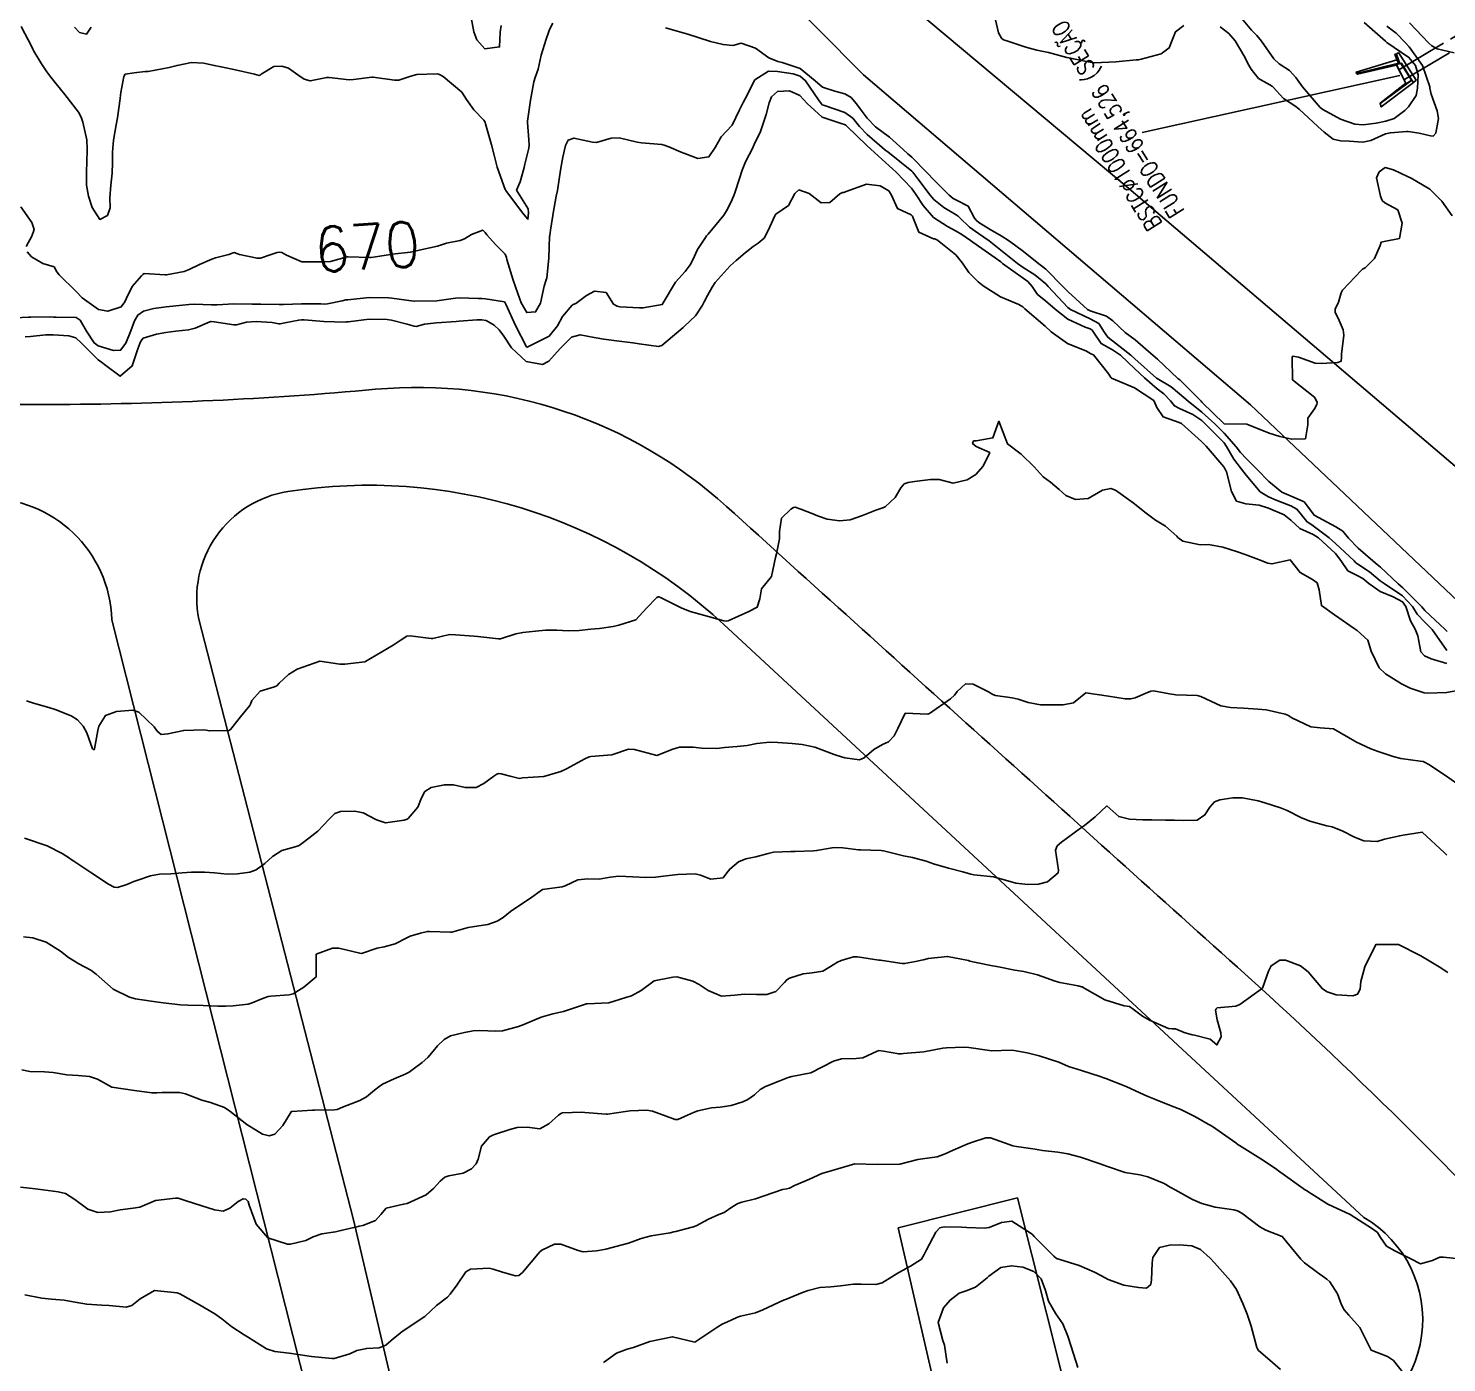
# Model space of a CAD drawing. Header units: metres. Extents: x 292545 to 299085, y 7450245 to 7463078.
# Drawn here: x 295154.9 to 295280.7, y 7462231.4 to 7462349.7 of the extents above; entities that cross this region are included whole.
import ezdxf
from ezdxf.enums import TextEntityAlignment as Align

# ---------------------------------------------------------------- set-up
doc = ezdxf.new("R2010")
doc.units = ezdxf.units.M
doc.linetypes.add('CONTINUO', pattern=[0])
doc.linetypes.add('TRACEJADO', pattern=[8.7, 8, -0.7])
for name, color, linetype in [('BUEIRO', 151, 'Continuous'), ('Cotas', 45, 'Continuous'), ('Curvas de Nivel 1m', 11, 'Continuous'), ('Curvas de Nivel 5m', 15, 'Continuous'), ('Edificações', 30, 'Continuous'), ('TEXTO', 45, 'Continuous'), ('Vias Primárias', 230, 'Continuous')]:
    doc.layers.add(name, color=color, linetype=linetype)
doc.styles.add('ROMANS', font='romans', dxfattribs={"height": 0.2})
doc.styles.add('Style-STANDARD', font='STANDARD.shx')

msp = doc.modelspace()

# ---------------------------------------------------------------- linework, layer by layer
at = {"layer": 'BUEIRO', "linetype": 'TRACEJADO', "flags": 128}
for points in [[(295295.41, 7462357.3), (295276.47, 7462346.05)], [(295295.92, 7462356.44), (295276.98, 7462345.19)]]:
    msp.add_lwpolyline(points, dxfattribs=at)
at = {"layer": 'BUEIRO', "linetype": 'CONTINUO'}
for points in [[(295276.26, 7462347.43, 667.39), (295276.13, 7462347.43, 667.2), (295276.31, 7462346.93, 667.13), (295276.46, 7462346.64, 667.2), (295276.56, 7462346.6, 667.32)], [(295276.31, 7462346.93, 667.13), (295272.69, 7462345.83, 665.12), (295272.71, 7462345.72, 665.12), (295276.46, 7462346.64, 667.2)], [(295272.71, 7462345.72, 665.12), (295272.81, 7462345.67, 664.88), (295276.26, 7462346.47, 664.7)], [(295276.28, 7462346.53, 665.57), (295276.26, 7462346.47, 664.7), (295277.1, 7462344.85, 664.74), (295277.13, 7462344.8, 665.6)], [(295276.64, 7462346.6, 665.66), (295276.28, 7462346.53, 665.57), (295277.13, 7462344.8, 665.6), (295277.6, 7462345.13, 665.74)], [(295276.7, 7462346.63, 667.42), (295276.64, 7462346.6, 665.66), (295277.6, 7462345.13, 665.74), (295277.62, 7462345.13, 667.39)], [(295277.62, 7462345.13, 667.39), (295274.81, 7462343.06, 665.27), (295274.91, 7462342.76, 665.27), (295277.77, 7462344.93, 667.38)], [(295274.81, 7462343.06, 665.27), (295274.82, 7462343.09, 664.86), (295277.1, 7462344.85, 664.74)]]:
    msp.add_polyline3d(points, dxfattribs=at)
msp.add_polyline3d([(295276.46, 7462347.58, 667.41), (295276.26, 7462347.43, 667.39), (295276.56, 7462346.6, 667.32), (295276.7, 7462346.63, 667.42), (295277.62, 7462345.13, 667.39), (295277.77, 7462344.93, 667.38), (295278.01, 7462345.12, 667.39)], close=True, dxfattribs=at)
at = {"layer": 'Curvas de Nivel 1m', "flags": 128}
for points, elevation in [([(295240.61, 7462350.88), (295240.95, 7462349.32), (295241.21, 7462348.87), (295241.39, 7462348.72), (295241.61, 7462348.65), (295243.39, 7462348.07), (295244.35, 7462347.8), (295245.38, 7462347.58), (295247.03, 7462347.15), (295247.38, 7462347.07), (295247.6, 7462347.02), (295248.76, 7462346.78), (295249.37, 7462346.67), (295249.48, 7462346.66), (295251.37, 7462346.75), (295253.18, 7462346.92), (295253.37, 7462346.93), (295253.62, 7462346.98), (295255.38, 7462347.47), (295256.09, 7462347.99), (295256.35, 7462348.69), (295256.67, 7462349.42), (295257.41, 7462349.98)], 668), ([(295154.24, 7462349.9), (295155.18, 7462348.09), (295155.27, 7462347.89), (295155.37, 7462347.71), (295156.05, 7462346.57), (295156.5, 7462345.87), (295156.87, 7462345.39), (295157.34, 7462344.82), (295158.1, 7462343.85), (295159.31, 7462342.29), (295159.57, 7462341.84), (295159.71, 7462341.42), (295160.06, 7462339.83), (295160.1, 7462339), (295160.06, 7462337.83), (295160.02, 7462337.06), (295160.03, 7462335.83), (295160.21, 7462334.84), (295160.53, 7462333.83), (295161.2, 7462332.78), (295161.88, 7462333.13), (295162.13, 7462333.81), (295162.11, 7462334.69), (295162.2, 7462335.81), (295162.31, 7462336.87), (295162.33, 7462337.8), (295162.33, 7462338.74), (295162.42, 7462339.8), (295162.66, 7462341.16), (295162.78, 7462341.8), (295163.03, 7462343.51), (295163.05, 7462343.79), (295163.08, 7462344.04), (295163.35, 7462345.47), (295163.47, 7462345.67), (295164.26, 7462345.78), (295165.23, 7462345.9), (295165.35, 7462345.9), (295165.5, 7462345.91), (295167.36, 7462346.24), (295168.06, 7462346.44), (295169.36, 7462346.7), (295170.44, 7462346.63), (295171.36, 7462346.44), (295171.97, 7462346.3), (295173.36, 7462346.03), (295174.95, 7462345.65), (295175.35, 7462345.55), (295175.43, 7462345.57), (295175.53, 7462345.65), (295176.64, 7462346.35), (295177.36, 7462346.37), (295177.95, 7462346.21), (295178.78, 7462345.61), (295179.35, 7462345.21), (295179.88, 7462345.06), (295181.35, 7462345.37), (295181.55, 7462345.38), (295183.35, 7462345.17), (295183.71, 7462345.19), (295185.35, 7462345.41), (295185.47, 7462345.41), (295187.35, 7462345.12), (295187.73, 7462345.13), (295188.8, 7462345.49), (295189.35, 7462345.62), (295191.14, 7462345.68), (295191.35, 7462345.63), (295191.67, 7462345.46), (295193.33, 7462344.08), (295193.76, 7462343.43), (295194.39, 7462342.5), (295195.3, 7462341.58), (295195.4, 7462341.41), (295195.44, 7462341.27), (295195.96, 7462339.4), (295196.19, 7462338.47), (295196.46, 7462337.4), (295197.19, 7462335.44), (295197.21, 7462335.39), (295197.23, 7462335.34), (295198.71, 7462333.37), (295199.2, 7462332.8), (295199.25, 7462333.37), (295199.21, 7462333.72), (295198.19, 7462335.38), (295198.51, 7462336.1), (295198.87, 7462337.37), (295198.93, 7462337.69), (295199.27, 7462339.09), (295199.3, 7462339.37), (295199.28, 7462339.84), (295199.17, 7462341.37), (295199.17, 7462341.5), (295199.31, 7462342.52), (295199.44, 7462343.37), (295199.73, 7462344.98), (295199.85, 7462345.36), (295200.1, 7462346.1), (295200.37, 7462347.36), (295200.82, 7462348.78), (295201.02, 7462349.35), (295201.11, 7462349.63), (295201.41, 7462350.19)], 669), ([(295158.96, 7462349.84), (295159.4, 7462349.37), (295160.02, 7462349.21), (295160.43, 7462349.83)], 668), ([(295194.15, 7462350.7), (295194.39, 7462349.42), (295194.66, 7462348.7), (295195.38, 7462347.91), (295196.69, 7462348.08), (295196.74, 7462349.4), (295196.81, 7462349.98)], 668), ([(295211.4, 7462349.76), (295213.39, 7462349.2), (295215.39, 7462348.56), (295216.51, 7462348.29), (295217.38, 7462348.22), (295218.13, 7462348.4), (295219.38, 7462347.97), (295220.57, 7462347.12), (295221.37, 7462346.79), (295221.76, 7462346.71), (295223.36, 7462346.18), (295224.69, 7462345.07), (295225.34, 7462344.52), (295226.44, 7462344.15), (295227.33, 7462343.92), (295227.88, 7462343.59), (295228.34, 7462343.02), (295228.78, 7462342.48), (295229.31, 7462341.77), (295230.05, 7462341), (295231.29, 7462340.06), (295232.49, 7462338.97), (295232.92, 7462338.61), (295233.27, 7462338.31), (295234.6, 7462336.95), (295235.24, 7462336.26), (295236.57, 7462334.93), (295236.93, 7462334.63), (295237.22, 7462334.49), (295238.27, 7462333.96), (295238.82, 7462332.9), (295238.99, 7462332.68), (295239.2, 7462332.52), (295240.21, 7462331.87), (295241.19, 7462331.33), (295241.92, 7462330.86), (295243.17, 7462329.92), (295244.53, 7462328.83), (295244.9, 7462328.57), (295245.15, 7462328.37), (295246.69, 7462326.8), (295247.13, 7462326.36), (295248.86, 7462324.78), (295249.1, 7462324.68), (295250.55, 7462324.21), (295251.09, 7462323.79), (295252.19, 7462322.74), (295253.08, 7462322.09), (295254.69, 7462320.71), (295255.06, 7462320.38), (295256.87, 7462318.68), (295256.96, 7462318.61), (295257.03, 7462318.55), (295258.93, 7462316.66), (295259.01, 7462316.58), (295260.99, 7462314.64), (295262.99, 7462314.61), (295264.98, 7462313.83), (295265.92, 7462313.52), (295266.97, 7462313.28), (295268.19, 7462313.33), (295268.41, 7462314.55), (295268.39, 7462315.15), (295269, 7462315.97), (295269.2, 7462316.35), (295269.22, 7462316.54), (295269.02, 7462316.99), (295267.03, 7462318.56), (295267, 7462320.56), (295267.06, 7462320.64), (295267.58, 7462320.55), (295269.06, 7462320.04), (295269.58, 7462320.01), (295271.06, 7462320.08), (295271.37, 7462320.2), (295271.38, 7462320.52), (295271.38, 7462320.83), (295271.59, 7462322.51), (295271.55, 7462322.97), (295271.1, 7462324.02), (295270.82, 7462324.52), (295270.82, 7462324.81), (295271.12, 7462325.44), (295271.37, 7462326.28), (295271.49, 7462326.51), (295273.15, 7462328.29), (295273.26, 7462328.38), (295273.49, 7462328.49), (295274.32, 7462329.32), (295274.81, 7462330.47), (295274.9, 7462330.75), (295275.18, 7462330.83), (295276.55, 7462331.09), (295276.76, 7462332.45), (295276.38, 7462333.62), (295275.22, 7462334.24), (295275.01, 7462334.47), (295274.86, 7462334.84), (295274.48, 7462336.48), (295274.74, 7462336.99), (295275.26, 7462337.37), (295276, 7462337.19), (295277.25, 7462336.58), (295277.58, 7462336.44), (295279.23, 7462335.47), (295280.3, 7462334.41), (295281.21, 7462333.09)], 669), ([(295260.62, 7462349.86), (295261.4, 7462349.26), (295261.96, 7462348.62), (295262.81, 7462347.18), (295263.09, 7462346.61), (295263.36, 7462346.1), (295264.03, 7462345.28), (295265.25, 7462344.59), (295265.34, 7462344.52), (295266.25, 7462343.5), (295267.33, 7462342.79), (295267.62, 7462342.56), (295269.3, 7462341.02), (295269.85, 7462340.53), (295270.66, 7462339.89), (295271.29, 7462339.76), (295272.08, 7462339.71), (295273.28, 7462339.64), (295273.98, 7462339.79), (295275.29, 7462340.38), (295275.73, 7462340.46), (295277.15, 7462340.59), (295277.3, 7462340.59), (295278.28, 7462340.43), (295279.29, 7462340.18), (295279.53, 7462340.17), (295279.75, 7462340.42), (295280, 7462341.72), (295279.89, 7462342.41), (295279.34, 7462343.9), (295279.24, 7462344.42), (295279.22, 7462344.54), (295278.58, 7462346.43), (295277.39, 7462348.1), (295277.08, 7462348.44), (295276.25, 7462349.3), (295275.41, 7462349.93)], 668), ([(295262.51, 7462350.62), (295263.4, 7462349.58), (295263.89, 7462349.1), (295264.29, 7462348.6), (295265.37, 7462347.01), (295265.85, 7462346.58), (295266.77, 7462345.98), (295267.35, 7462345.36), (295267.94, 7462344.55), (295269.33, 7462342.91), (295269.51, 7462342.72), (295269.74, 7462342.53), (295271.31, 7462341.66), (295272.56, 7462341.24), (295273.3, 7462341.16), (295274.47, 7462341.32), (295275.31, 7462341.49), (295276.05, 7462341.72), (295277.01, 7462342.44), (295277.33, 7462342.78), (295278, 7462343.77), (295278.14, 7462344.43), (295278.19, 7462345.59), (295277.97, 7462346.43), (295277.37, 7462347.15), (295275.41, 7462348.47), (295275.29, 7462348.58), (295273.41, 7462350.25)], 667), ([(295281.38, 7462347.57), (295279.88, 7462347.92), (295279.39, 7462348.19), (295279.15, 7462348.42), (295277.41, 7462350.22)], 669), ([(295153.09, 7462324.01), (295154.87, 7462324.11), (295155.1, 7462324.12), (295156.84, 7462324.13), (295157.1, 7462324.11), (295157.34, 7462324.11), (295159.1, 7462324.07), (295159.46, 7462323.84), (295160.04, 7462322.87), (295160.72, 7462321.82), (295161.06, 7462321.56), (295162.42, 7462321.16), (295163.06, 7462321.18), (295163.52, 7462321.79), (295163.95, 7462322.91), (295164.29, 7462323.78), (295164.59, 7462324.29), (295165.1, 7462324.65), (295166, 7462324.87), (295167.11, 7462325.02), (295168.54, 7462325.17), (295169.11, 7462325.22), (295169.58, 7462325.25), (295171.11, 7462325.19), (295171.62, 7462325.19), (295173.11, 7462325.28), (295174.72, 7462325.27), (295175.11, 7462325.27), (295175.49, 7462325.26), (295177.11, 7462325.22), (295177.5, 7462325.24), (295179.11, 7462325.29), (295180.81, 7462325.28), (295181.11, 7462325.27), (295181.4, 7462325.28), (295182.71, 7462325.56), (295183.03, 7462325.64), (295183.11, 7462325.66), (295183.22, 7462325.66), (295185.12, 7462325.85), (295186.82, 7462325.81), (295187.12, 7462325.79), (295189.08, 7462325.52), (295189.11, 7462325.51), (295189.14, 7462325.52), (295191.11, 7462325.57), (295192.78, 7462325.78), (295193.12, 7462325.81), (295194.78, 7462325.76), (295195.12, 7462325.75), (295195.43, 7462325.73), (295197.11, 7462325.48), (295197.18, 7462325.39), (295197.23, 7462325.27), (295198.11, 7462323.38), (295199.06, 7462321.49), (295199.14, 7462321.44), (295201.07, 7462322.43), (295201.81, 7462323.33), (295202.26, 7462324.17), (295203.11, 7462325.17), (295203.2, 7462325.23), (295203.45, 7462325.32), (295204.4, 7462326.02), (295205.12, 7462326.4), (295206.14, 7462326.3), (295206.78, 7462325.27), (295207.11, 7462325.08), (295207.34, 7462325.03), (295209.11, 7462324.93), (295209.42, 7462324.93), (295211.11, 7462325.23), (295212.29, 7462327.21), (295213.14, 7462328.17), (295213.6, 7462328.74), (295213.82, 7462329.19), (295214.24, 7462330.12), (295214.94, 7462331.18), (295215.05, 7462331.31), (295215.19, 7462331.46), (295216.57, 7462333.16), (295216.81, 7462333.55), (295217.22, 7462334.35), (295217.48, 7462334.9), (295217.57, 7462335.15), (295217.98, 7462336.41), (295218.21, 7462337.14), (295218.51, 7462337.88), (295219.14, 7462339.13), (295219.18, 7462339.23), (295219.28, 7462339.42), (295219.83, 7462340.59), (295220.02, 7462341.12), (295220.34, 7462342.09), (295220.6, 7462343.12), (295220.8, 7462343.64), (295221.33, 7462344.14), (295222.42, 7462344.18), (295223.33, 7462343.77), (295223.98, 7462343.07), (295225.31, 7462341.86), (295227.08, 7462341.27), (295227.3, 7462341.21), (295227.4, 7462341.14), (295227.51, 7462341.04), (295229.28, 7462339.33), (295229.62, 7462339.01), (295231.26, 7462337.52), (295231.54, 7462337.27), (295231.88, 7462336.98), (295233.23, 7462335.55), (295233.66, 7462334.96), (295234.26, 7462334), (295235.2, 7462332.94), (295236.42, 7462332.15), (295237.19, 7462331.74), (295237.71, 7462331.43), (295238.48, 7462330.9), (295239.18, 7462330.41), (295240.65, 7462329.38), (295241.15, 7462329.01), (295241.32, 7462328.87), (295243.14, 7462327.56), (295243.56, 7462327.26), (295243.93, 7462326.84), (295244.42, 7462326.12), (295245.12, 7462325.55), (295245.99, 7462324.81), (295247.1, 7462323.92), (295248.65, 7462323.23), (295249.09, 7462323.06), (295249.27, 7462322.96), (295249.39, 7462322.78), (295250.07, 7462321.76), (295251.07, 7462321.21), (295251.77, 7462320.74), (295253.04, 7462319.53), (295253.91, 7462318.72), (295255.02, 7462317.76), (295255.62, 7462317.3), (295256.22, 7462316.69), (295256.57, 7462316.24), (295257.01, 7462316.01), (295258.21, 7462315.46), (295259, 7462314.93), (295259.3, 7462314.66), (295260.97, 7462312.95), (295261.19, 7462312.64), (295261.83, 7462311.5), (295262.51, 7462310.62), (295262.93, 7462310.08), (295264.18, 7462308.6), (295264.91, 7462308.18), (295265.6, 7462307.88), (295266.9, 7462307.37), (295267.43, 7462307.09), (295267.84, 7462306.56), (295268.31, 7462305.97), (295268.88, 7462305.59), (295270.3, 7462304.53), (295270.87, 7462304.03), (295272.5, 7462302.5), (295272.67, 7462302.33), (295272.84, 7462302.21), (295273.88, 7462301.53), (295274.83, 7462300.73), (295275.18, 7462300.47), (295276.81, 7462299.4), (295277.7, 7462298.44), (295278.11, 7462297.75), (295278.78, 7462297.04), (295279.42, 7462296.41), (295280.75, 7462294.53)], 671), ([(295154.6, 7462322.36), (295155.07, 7462322.38), (295156.42, 7462322.53), (295157.07, 7462322.53), (295158.46, 7462322.46), (295159.07, 7462322.28), (295159.55, 7462321.84), (295161.05, 7462320.33), (295161.35, 7462320.12), (295161.73, 7462319.81), (295163.03, 7462318.87), (295164.08, 7462319.78), (295164.57, 7462321.29), (295164.76, 7462321.77), (295164.86, 7462321.98), (295165.07, 7462322.25), (295166.23, 7462322.61), (295167.08, 7462322.76), (295167.96, 7462322.86), (295169.08, 7462322.97), (295169.67, 7462323.13), (295170.97, 7462323.7), (295171.07, 7462323.73), (295171.09, 7462323.73), (295171.37, 7462323.7), (295173.09, 7462323.42), (295173.33, 7462323.43), (295174.23, 7462323.66), (295175.09, 7462323.73), (295176.49, 7462323.64), (295177.09, 7462323.52), (295177.21, 7462323.51), (295177.63, 7462323.62), (295178.86, 7462323.85), (295179.1, 7462323.87), (295179.34, 7462323.86), (295181.09, 7462323.71), (295182.99, 7462323.67), (295183.09, 7462323.68), (295183.24, 7462323.7), (295185.1, 7462323.92), (295186.72, 7462323.89), (295187.1, 7462323.83), (295188.49, 7462323.5), (295189.09, 7462323.3), (295189.29, 7462323.28), (295190.02, 7462323.48), (295191.09, 7462323.61), (295192.82, 7462323.72), (295193.1, 7462323.74), (295194.65, 7462323.87), (295195.1, 7462323.87), (295195.48, 7462323.8), (295196.2, 7462323.4), (295196.66, 7462322.97), (295197.07, 7462322.41), (295197.74, 7462321.38), (295199.05, 7462320.18), (295200.48, 7462319.92), (295201.05, 7462320.21), (295202.07, 7462321.33), (295203.07, 7462322.34), (295203.84, 7462322.55), (295205.07, 7462322.31), (295205.93, 7462322.15), (295207.07, 7462322.01), (295208.5, 7462321.82), (295209.07, 7462321.74), (295210.78, 7462321.51), (295211.07, 7462321.6), (295212.98, 7462323.2), (295213.03, 7462323.26), (295213.08, 7462323.32), (295214.07, 7462324.22), (295214.7, 7462325.18), (295214.83, 7462325.46), (295215.12, 7462326.04), (295215.54, 7462326.77), (295215.82, 7462327.17), (295217.15, 7462328.67), (295217.68, 7462329.14), (295218.48, 7462329.82), (295219.17, 7462330.37), (295219.64, 7462330.66), (295220.16, 7462331.12), (295220.51, 7462331.8), (295221.11, 7462333.11), (295221.15, 7462333.17), (295221.2, 7462333.23), (295222.31, 7462334), (295222.87, 7462335.09), (295223.24, 7462335.39), (295224.14, 7462335.07), (295225.22, 7462334.24), (295225.98, 7462334.29), (295226.86, 7462335.04), (295227.12, 7462335.16), (295227.23, 7462335.17), (295227.44, 7462335.25), (295229.24, 7462335.92), (295230.46, 7462335.77), (295231.23, 7462335.31), (295231.44, 7462334.99), (295231.98, 7462333.75), (295233.21, 7462333.2), (295233.32, 7462333.08), (295233.36, 7462332.97), (295233.88, 7462331.65), (295235.18, 7462331.07), (295235.29, 7462331.05), (295235.54, 7462330.94), (295237.16, 7462329.65), (295237.76, 7462328.91), (295238.32, 7462328.08), (295239.14, 7462327.23), (295239.58, 7462326.89), (295241.12, 7462325.92), (295242.75, 7462325.22), (295243.11, 7462325.03), (295243.21, 7462324.94), (295243.3, 7462324.85), (295245.09, 7462323.32), (295245.64, 7462322.81), (295247.07, 7462321.77), (295248.75, 7462321.1), (295249.06, 7462320.92), (295249.16, 7462320.87), (295249.38, 7462320.78), (295250.73, 7462319.06), (295250.93, 7462318.75), (295250.98, 7462318.7), (295251.03, 7462318.68), (295251.13, 7462318.65), (295253.02, 7462317.83), (295254.75, 7462316.71), (295255.01, 7462316.11), (295255.56, 7462315.26), (295256.99, 7462314.75), (295257.19, 7462314.68), (295258.97, 7462313.07), (295259.37, 7462312.66), (295260.94, 7462310.83), (295261.02, 7462310.71), (295261.06, 7462310.64), (295261.17, 7462310.4), (295261.63, 7462308.63), (295262.08, 7462307.8), (295262.9, 7462307.56), (295264.07, 7462307.43), (295264.9, 7462307.17), (295266.3, 7462306.58), (295266.89, 7462306.09), (295267.68, 7462305.36), (295268.88, 7462304.82), (295269.34, 7462304.54), (295270.85, 7462303.14), (295271.34, 7462302.51), (295271.94, 7462301.61), (295272.83, 7462301.16), (295273.27, 7462300.94), (295273.81, 7462300.49), (295274.81, 7462299.77), (295275.97, 7462299.29), (295276.8, 7462298.85), (295277.1, 7462298.45), (295277.52, 7462297.18), (295277.93, 7462296.43), (295278.17, 7462295.83), (295278.43, 7462294.42), (295278.75, 7462294.07), (295279.35, 7462293.81), (295280.74, 7462293.4)], 672), ([(295154.69, 7462290.07), (295155.34, 7462289.88), (295156.68, 7462289.49), (295157.25, 7462289.3), (295158.67, 7462288.74), (295159.22, 7462288.39), (295159.73, 7462287.83), (295160.07, 7462287.24), (295160.57, 7462285.82), (295160.64, 7462285.74), (295160.71, 7462285.75), (295160.74, 7462285.82), (295161.03, 7462287.45), (295161.12, 7462287.82), (295161.71, 7462288.77), (295162.68, 7462289.12), (295164.14, 7462289.24), (295164.68, 7462289.06), (295166.02, 7462287.76), (295166.29, 7462287.39), (295166.66, 7462287.1), (295167.26, 7462287.14), (295168.66, 7462287.45), (295170.44, 7462287.49), (295170.66, 7462287.46), (295170.94, 7462287.41), (295172.66, 7462287.43), (295172.81, 7462287.53), (295172.91, 7462287.68), (295173.69, 7462288.66), (295174.52, 7462289.66), (295174.58, 7462289.77), (295174.69, 7462290.1), (295175.43, 7462290.92), (295176.71, 7462291.31), (295176.92, 7462291.42), (295177.13, 7462291.63), (295177.94, 7462292.4), (295178.73, 7462292.87), (295180.73, 7462293.58), (295182.51, 7462293.34), (295182.73, 7462293.33), (295182.95, 7462293.34), (295184.73, 7462293.54), (295186.75, 7462294.72), (295187.25, 7462295.01), (295187.96, 7462295.5), (295188.45, 7462295.8), (295188.76, 7462295.85), (295190.62, 7462295.6), (295190.76, 7462295.61), (295192.25, 7462295.95), (295192.76, 7462295.94), (295194.39, 7462295.8), (295194.76, 7462295.77), (295196.59, 7462295.57), (295196.76, 7462295.59), (295198.13, 7462296.01), (295198.76, 7462296.15), (295199.87, 7462296.25), (295200.77, 7462296.34), (295201.75, 7462296.35), (295202.77, 7462296.28), (295203.75, 7462296.32), (295204.77, 7462296.43), (295205.56, 7462296.5), (295206.77, 7462296.67), (295207.26, 7462296.79), (295208.78, 7462297.25), (295209.73, 7462298.3), (295210.63, 7462299.23), (295210.74, 7462299.3), (295210.8, 7462299.3), (295210.97, 7462299.23), (295212.79, 7462298.32), (295213.59, 7462298), (295214.79, 7462297.66), (295216.58, 7462297.16), (295216.78, 7462297.13), (295216.97, 7462297.16), (295218.79, 7462297.99), (295219.53, 7462298.38), (295219.78, 7462299.12), (295219.93, 7462300), (295220.82, 7462301.11), (295221.17, 7462302.78), (295221.26, 7462303.11), (295221.51, 7462304.46), (295221.52, 7462305.1), (295221.71, 7462306.27), (295222.53, 7462307.09), (295222.76, 7462307.22), (295222.9, 7462307.24), (295223.42, 7462307.08), (295224.49, 7462306.66), (295224.89, 7462306.49), (295225.76, 7462306.18), (295226.88, 7462306.04), (295227.78, 7462306.13), (295228.89, 7462306.52), (295230.08, 7462307), (295230.7, 7462307.19), (295230.9, 7462307.27), (295231.78, 7462308.11), (295232.3, 7462308.98), (295232.59, 7462309.31), (295232.93, 7462309.44), (295233.49, 7462309.53), (295234.93, 7462309.72), (295235.7, 7462309.7), (295236.93, 7462309.39), (295238.17, 7462309.67), (295238.94, 7462310.16), (295239.58, 7462310.89), (295240.17, 7462312.1), (295238.96, 7462312.65), (295238.66, 7462312.9), (295238.74, 7462313.13), (295238.97, 7462313.13), (295240.45, 7462313.4), (295240.99, 7462314.87), (295241.74, 7462312.86), (295242.95, 7462311.95), (295244.11, 7462310.84), (295244.93, 7462309.94), (295245.58, 7462309.47), (295246.33, 7462308.81), (295246.92, 7462308.3), (295247.78, 7462307.92), (295248.91, 7462308.03), (295250.17, 7462308.76), (295250.92, 7462308.92), (295251.33, 7462308.75), (295252.9, 7462307.64), (295254.05, 7462306.72), (295254.89, 7462306.11), (295255.76, 7462305.58), (295256.77, 7462304.68), (295256.87, 7462304.57), (295257.31, 7462304.24), (295258.86, 7462303.91), (295259.58, 7462303.93), (295260.86, 7462303.71), (295262.17, 7462303.3), (295262.85, 7462303.06), (295264.03, 7462302.6), (295264.84, 7462302.28), (295265.21, 7462302.22), (295266.84, 7462302.57), (295267.72, 7462301.45), (295268.83, 7462300.83), (295269.22, 7462300.54), (295269.42, 7462299.92), (295269.6, 7462298.53), (295270.78, 7462297.7), (295272.5, 7462296.5), (295272.77, 7462296.32), (295273.74, 7462295.46), (295274.02, 7462294.48), (295274.73, 7462293.01), (295275.3, 7462292.46), (295276.71, 7462291.57), (295277.48, 7462291.21), (295278.71, 7462290.79), (295279.03, 7462290.75), (295280.71, 7462290.81), (295282.04, 7462291.06)], 673), ([(295154.54, 7462277.89), (295156.54, 7462277.2), (295157.86, 7462276.52), (295158.53, 7462276.11), (295158.68, 7462276), (295158.91, 7462275.84), (295160.51, 7462274.78), (295161.97, 7462273.81), (295162.49, 7462273.55), (295162.77, 7462273.52), (295163.61, 7462273.79), (295164.24, 7462274.04), (295164.5, 7462274.14), (295165.71, 7462274.56), (295166.51, 7462274.7), (295167.51, 7462274.74), (295168.51, 7462274.82), (295169.35, 7462274.88), (295170.51, 7462274.89), (295171.4, 7462274.81), (295172.51, 7462274.71), (295173.44, 7462274.74), (295174.51, 7462274.87), (295175.09, 7462275.08), (295175.86, 7462275.64), (295176.53, 7462276.26), (295177.36, 7462276.8), (295178.54, 7462277.12), (295178.91, 7462277.23), (295179.38, 7462277.6), (295180.03, 7462278.11), (295180.55, 7462278.51), (295181.57, 7462279.57), (295182.06, 7462280.08), (295182.57, 7462280.25), (295183.85, 7462280.28), (295184.57, 7462280.13), (295185.76, 7462279.53), (295186.56, 7462279.26), (295188.23, 7462279.49), (295188.47, 7462279.58), (295188.57, 7462279.64), (295189.43, 7462280.63), (295189.76, 7462281.48), (295190.05, 7462282.02), (295190.6, 7462282.4), (295191.79, 7462282.63), (295192.6, 7462282.61), (295193.63, 7462282.4), (295194.6, 7462282.38), (295195.29, 7462282.73), (295196.18, 7462283.4), (295196.44, 7462283.58), (295196.62, 7462283.63), (295196.83, 7462283.61), (295197.63, 7462283.38), (295198.44, 7462283.2), (295198.61, 7462283.23), (295198.73, 7462283.25), (295200.61, 7462283.35), (295202.13, 7462283.82), (295202.62, 7462284.04), (295204.24, 7462284.92), (295204.63, 7462285.11), (295204.79, 7462285.14), (295206.63, 7462285.28), (295208.11, 7462285.79), (295208.64, 7462285.76), (295210.63, 7462285.23), (295212.05, 7462285.8), (295212.64, 7462285.98), (295213.86, 7462285.98), (295214.64, 7462285.87), (295215.96, 7462285.85), (295216.64, 7462285.95), (295217.76, 7462286.03), (295218.65, 7462286.11), (295219.5, 7462286.28), (295220.65, 7462286.4), (295221.38, 7462286.38), (295222.65, 7462286.28), (295223.53, 7462286.2), (295224.65, 7462285.96), (295226.36, 7462285.32), (295226.64, 7462285.22), (295227.32, 7462285.03), (295228.63, 7462284.83), (295229.04, 7462285.01), (295229.89, 7462285.75), (295230.65, 7462286.19), (295231.2, 7462286.44), (295231.71, 7462286.98), (295232.03, 7462287.61), (295232.68, 7462288.97), (295234.68, 7462288.9), (295234.84, 7462288.95), (295236.7, 7462290.25), (295237.04, 7462290.57), (295237.29, 7462290.91), (295238.04, 7462291.58), (295238.71, 7462291.56), (295240.06, 7462290.88), (295240.46, 7462290.63), (295240.7, 7462290.56), (295242.18, 7462290.34), (295242.7, 7462290.22), (295243.6, 7462289.94), (295244.69, 7462289.72), (295245.59, 7462289.72), (295246.69, 7462289.73), (295247.6, 7462289.89), (295248.7, 7462290.78), (295250.7, 7462290.49), (295252.2, 7462290.24), (295252.7, 7462290.26), (295253.08, 7462290.34), (295253.97, 7462290.72), (295254.48, 7462290.94), (295254.71, 7462290.95), (295256.14, 7462290.7), (295256.7, 7462290.62), (295258.58, 7462290.54), (295258.7, 7462290.53), (295258.9, 7462290.46), (295260.69, 7462289.64), (295261.54, 7462289.48), (295262.69, 7462289.42), (295263.96, 7462289.33), (295264.69, 7462289.27), (295266.38, 7462288.88), (295266.68, 7462288.76), (295266.81, 7462288.69), (295266.99, 7462288.57), (295268.67, 7462287.77), (295269.51, 7462287.69), (295270.67, 7462287.58), (295272.56, 7462286.5), (295272.65, 7462286.45), (295274, 7462285.83), (295274.64, 7462285.57), (295275.97, 7462285.13), (295276.64, 7462284.96), (295278.36, 7462284.71), (295278.64, 7462284.68), (295278.82, 7462284.62), (295279.15, 7462284.42), (295280.62, 7462283.45), (295282.12, 7462282.38)], 674), ([(295154.3, 7462257.33), (295154.99, 7462257.2), (295156.3, 7462257.17), (295157.06, 7462257.1), (295158.29, 7462256.9), (295159.3, 7462256.83), (295160.29, 7462256.75), (295160.99, 7462256.52), (295162.28, 7462255.8), (295164.28, 7462255.51), (295165.84, 7462255.31), (295166.28, 7462255.3), (295166.7, 7462255.32), (295168.28, 7462255.34), (295168.8, 7462255.21), (295170.27, 7462254.64), (295171.02, 7462254.44), (295172.27, 7462254.01), (295172.75, 7462253.68), (295174.25, 7462252.5), (295175.65, 7462251.65), (295176.23, 7462251.5), (295176.73, 7462251.63), (295177.45, 7462252.42), (295178.18, 7462253.61), (295178.26, 7462253.64), (295180.09, 7462253.77), (295180.26, 7462253.78), (295182.04, 7462253.8), (295182.27, 7462253.84), (295182.73, 7462254.02), (295184.27, 7462254.61), (295184.86, 7462254.95), (295185.57, 7462255.53), (295185.96, 7462255.85), (295186.29, 7462256.07), (295187.34, 7462256.55), (295188.3, 7462256.96), (295188.65, 7462257.14), (295189.14, 7462257.48), (295189.8, 7462257.98), (295190.32, 7462258.45), (295190.79, 7462259), (295191.17, 7462259.46), (295191.76, 7462260.04), (295192.34, 7462260.36), (295193.58, 7462260.66), (295194.35, 7462260.79), (295194.94, 7462260.83), (295196.35, 7462260.77), (295196.93, 7462260.81), (295198.35, 7462261.19), (295198.82, 7462261.37), (295200.36, 7462262.03), (295201.4, 7462262.3), (295202.36, 7462262.52), (295204.22, 7462263.15), (295204.37, 7462263.2), (295204.46, 7462263.21), (295206.37, 7462263.28), (295207.89, 7462263.75), (295208.38, 7462263.92), (295209.26, 7462264.38), (295210.4, 7462265.23), (295212.06, 7462265.56), (295212.41, 7462265.58), (295213.84, 7462265.2), (295214.4, 7462264.92), (295215.19, 7462264.38), (295216.38, 7462263.89), (295217.56, 7462263.97), (295218.39, 7462264.07), (295219.48, 7462264.03), (295220.39, 7462264.03), (295221.19, 7462264.3), (295221.95, 7462265.09), (295222.16, 7462265.34), (295222.41, 7462265.48), (295223.61, 7462265.87), (295224.41, 7462265.96), (295225.36, 7462266.11), (295226.42, 7462266.75), (295226.6, 7462266.86), (295226.99, 7462267.03), (295228.08, 7462267.37), (295228.43, 7462267.36), (295230.34, 7462267.08), (295230.42, 7462267.07), (295230.49, 7462267.06), (295231.05, 7462266.99), (295232.42, 7462266.78), (295232.62, 7462266.77), (295233.58, 7462266.96), (295234.28, 7462267.1), (295234.42, 7462267.14), (295234.71, 7462267.23), (295236.43, 7462267.4), (295238.29, 7462267.04), (295238.42, 7462266.99), (295238.82, 7462266.9), (295240.42, 7462266.58), (295240.8, 7462266.5), (295242.41, 7462266.19), (295243.19, 7462266.06), (295244.41, 7462265.77), (295245.99, 7462265.22), (295246.4, 7462265.1), (295248.02, 7462264.79), (295248.33, 7462264.72), (295248.39, 7462264.7), (295248.61, 7462264.55), (295250.38, 7462263.56), (295252.09, 7462263.03), (295252.38, 7462262.99), (295252.58, 7462262.95), (295252.9, 7462262.73), (295253.74, 7462262.09), (295254.36, 7462261.74), (295256.03, 7462261.02), (295256.36, 7462260.97), (295256.65, 7462260.98), (295257.43, 7462260.67), (295258.13, 7462260.46), (295258.34, 7462260.43), (295259.75, 7462260.06), (295260.33, 7462259.56), (295260.71, 7462260.27), (295260.69, 7462260.64), (295260.36, 7462261.79), (295260.21, 7462262.64), (295260.26, 7462262.76), (295260.37, 7462262.84), (295262, 7462263), (295262.38, 7462263.14), (295264.39, 7462264.59), (295264.92, 7462266.09), (295265.14, 7462266.58), (295265.92, 7462267.08), (295266.43, 7462267.06), (295267.74, 7462266.56), (295268.42, 7462266.05), (295269.7, 7462264.53), (295270.12, 7462264.26), (295270.39, 7462264.16), (295270.91, 7462263.99), (295272.39, 7462263.9), (295272.82, 7462264.06), (295273.06, 7462264.49), (295273.1, 7462265.19), (295273.45, 7462266.48), (295274.44, 7462268.47), (295276.44, 7462268.45), (295278.43, 7462267.47), (295280.19, 7462266.4), (295280.32, 7462266.31), (295280.41, 7462266.25), (295280.82, 7462265.98)], 676), ([(295154.18, 7462246.95), (295155.23, 7462246.83), (295156.18, 7462246.69), (295157.51, 7462246.52), (295158.17, 7462246.36), (295158.99, 7462245.84), (295160.15, 7462244.98), (295161.02, 7462244.68), (295162.15, 7462244.74), (295163.02, 7462244.92), (295164.16, 7462245.08), (295164.76, 7462245.17), (295166.16, 7462245.76), (295167.93, 7462245.97), (295168.17, 7462245.95), (295168.88, 7462245.72), (295170.16, 7462245.31), (295171.39, 7462244.93), (295172.15, 7462244.81), (295172.75, 7462245.08), (295173.5, 7462245.67), (295173.93, 7462245.9), (295174.16, 7462245.86), (295174.38, 7462245.66), (295174.47, 7462245.35), (295175.09, 7462243.65), (295176.12, 7462242.44), (295177.86, 7462241.87), (295178.12, 7462241.88), (295179.5, 7462242.22), (295180.13, 7462242.54), (295180.9, 7462242.81), (295182.13, 7462242.98), (295182.61, 7462243.09), (295184.14, 7462243.46), (295184.21, 7462243.47), (295184.55, 7462243.54), (295185.68, 7462243.99), (295186.15, 7462244.51), (295186.62, 7462245.06), (295188.16, 7462245.42), (295188.48, 7462245.5), (295190.17, 7462246.27), (295190.82, 7462246.82), (295191.4, 7462247.46), (295191.82, 7462247.83), (295192.19, 7462247.95), (295193.46, 7462248.17), (295194.2, 7462248.56), (295194.61, 7462249.01), (295194.78, 7462249.41), (295195.08, 7462250.56), (295195.78, 7462251.4), (295196.08, 7462251.55), (295196.24, 7462251.61), (295197.58, 7462252.05), (295198.24, 7462252.22), (295199.13, 7462252.26), (295200.24, 7462252.11), (295201.05, 7462252.54), (295201.91, 7462253.33), (295202.11, 7462253.47), (295202.26, 7462253.52), (295203.97, 7462253.59), (295204.26, 7462253.57), (295206.14, 7462253.4), (295206.25, 7462253.4), (295207.87, 7462253.66), (295208.26, 7462253.7), (295209.74, 7462253.76), (295210.26, 7462253.67), (295211.47, 7462253.22), (295212.25, 7462252.95), (295212.51, 7462252.95), (295213.09, 7462253.2), (295213.89, 7462253.56), (295214.26, 7462253.7), (295215.48, 7462253.96), (295216.27, 7462254.04), (295217.23, 7462254.19), (295218.27, 7462254.51), (295218.71, 7462254.7), (295219.3, 7462255.13), (295219.82, 7462255.6), (295220.29, 7462255.87), (295221.55, 7462256.36), (295222.3, 7462256.66), (295222.62, 7462256.76), (295224.3, 7462257.07), (295226.31, 7462258.11), (295227.02, 7462258.33), (295228.32, 7462258.36), (295228.92, 7462258.42), (295230.18, 7462259), (295230.28, 7462259.04), (295230.32, 7462259.05), (295230.75, 7462258.99), (295232.1, 7462258.76), (295232.32, 7462258.75), (295232.51, 7462258.78), (295234.32, 7462258.95), (295236, 7462259.26), (295236.33, 7462259.29), (295237.87, 7462259.36), (295238.33, 7462259.34), (295240.15, 7462259.06), (295240.33, 7462259.04), (295242.09, 7462259.09), (295242.33, 7462259.07), (295243.51, 7462258.84), (295244.32, 7462258.65), (295244.56, 7462258.59), (295246.31, 7462258.01), (295247.16, 7462257.64), (295248.31, 7462257.28), (295249.98, 7462256.76), (295250.3, 7462256.64), (295250.47, 7462256.59), (295252.29, 7462255.86), (295253.87, 7462255.13), (295254.28, 7462254.95), (295254.89, 7462254.7), (295256.27, 7462254.16), (295257.13, 7462253.82), (295258.26, 7462253.26), (295258.64, 7462253.05), (295259.36, 7462252.65), (295259.94, 7462252.33), (295260.25, 7462252.12), (295262, 7462250.86), (295262.23, 7462250.68), (295262.27, 7462250.66), (295262.34, 7462250.62), (295264.22, 7462249.46), (295265.52, 7462248.58), (295265.92, 7462248.3), (295266.2, 7462248.1), (295267.78, 7462246.96), (295268.18, 7462246.68), (295268.27, 7462246.63), (295268.41, 7462246.55), (295270.17, 7462245.44), (295272.15, 7462244.5), (295274.14, 7462243.24), (295274.58, 7462242.91), (295274.84, 7462242.47), (295275.38, 7462241.71), (295276.12, 7462241.28), (295277.85, 7462240.43), (295278.11, 7462240.27), (295278.39, 7462240.15), (295279.47, 7462240.42), (295279.9, 7462240.63), (295280.12, 7462240.72), (295280.45, 7462240.74), (295282.11, 7462240.56)], 677), ([(295154.56, 7462237.39), (295156.06, 7462237.1), (295156.91, 7462237.01), (295158.06, 7462236.9), (295159.18, 7462236.71), (295160.05, 7462236.55), (295161.4, 7462236.46), (295162.05, 7462236.43), (295163.54, 7462236.29), (295164.05, 7462236.45), (295164.79, 7462237.04), (295166.07, 7462237.76), (295168.07, 7462237.57), (295168.32, 7462237.48), (295170.05, 7462236.49), (295171.42, 7462235.7), (295172.04, 7462235.26), (295172.92, 7462234.56), (295174.02, 7462233.85), (295174.31, 7462233.66), (295176.01, 7462232.6), (295176.75, 7462232.37), (295178, 7462232.2), (295179.61, 7462231.98), (295180, 7462231.92), (295181.83, 7462231.74), (295182, 7462231.75), (295183.39, 7462232.16), (295184.01, 7462232.45), (295184.9, 7462232.64), (295186.01, 7462232.67), (295186.6, 7462232.93), (295187.27, 7462233.51), (295187.68, 7462233.85), (295188.03, 7462234.13), (295190.04, 7462235.47), (295191.09, 7462236.43), (295192.07, 7462237.19), (295192.31, 7462237.45), (295192.88, 7462238.24), (295193.69, 7462239.43), (295194.1, 7462239.66), (295195.76, 7462239.74), (295196.1, 7462239.66), (295196.95, 7462239.39), (295198.09, 7462239.06), (295198.38, 7462239.09), (295198.73, 7462239.37), (295200.11, 7462241.02), (295200.26, 7462241.2), (295200.43, 7462241.35), (295201.57, 7462241.89), (295202.12, 7462241.88), (295203.67, 7462241.31), (295204.11, 7462241.2), (295205.27, 7462241.29), (295205.97, 7462241.42), (295206.12, 7462241.45), (295207.57, 7462241.81), (295208.12, 7462241.98), (295209.26, 7462242.38), (295210.13, 7462242.62), (295211.81, 7462242.89), (295212.13, 7462242.96), (295212.33, 7462243), (295213.08, 7462243.2), (295213.9, 7462243.42), (295214.14, 7462243.52), (295215.23, 7462244.1), (295216.15, 7462244.5), (295216.61, 7462244.7), (295217.29, 7462245.15), (295217.82, 7462245.49), (295218.17, 7462245.6), (295219.39, 7462245.9), (295220.17, 7462246.18), (295221.8, 7462246.72), (295222.18, 7462246.79), (295222.42, 7462246.85), (295222.86, 7462247.08), (295223.78, 7462247.48), (295224.19, 7462247.65), (295225.28, 7462248.14), (295226.2, 7462248.42), (295228.2, 7462249.02), (295230.2, 7462248.96), (295232.2, 7462248.97), (295233.79, 7462249.38), (295234.21, 7462249.45), (295235.51, 7462249.64), (295236.22, 7462249.88), (295236.94, 7462250.21), (295238.23, 7462250.77), (295238.32, 7462250.81), (295238.57, 7462250.9), (295239.82, 7462251.31), (295240.24, 7462251.31), (295241.48, 7462250.87), (295242.23, 7462250.59), (295242.54, 7462250.54), (295244.22, 7462250.3), (295244.85, 7462250.19), (295246.22, 7462250.04), (295247.11, 7462249.9), (295248.22, 7462249.6), (295249.96, 7462249.01), (295250.21, 7462248.92), (295250.63, 7462248.76), (295252.2, 7462248.24), (295253.5, 7462248.02), (295254.19, 7462247.86), (295255.64, 7462247.25), (295256.19, 7462246.95), (295256.62, 7462246.69), (295258.17, 7462245.84), (295259.01, 7462245.5), (295260.17, 7462245.17), (295261.85, 7462244.93), (295262.16, 7462244.85), (295262.54, 7462244.62), (295264.14, 7462243.42), (295264.67, 7462243.13), (295266.13, 7462242.57), (295267.77, 7462240.55), (295268.11, 7462240.22), (295269.25, 7462239.38), (295270.09, 7462238.77), (295270.34, 7462238.53), (295271.02, 7462237.46), (295271.39, 7462236.51), (295271.62, 7462236.06), (295272.05, 7462235.57), (295273.02, 7462234.49), (295274.01, 7462232.48), (295275.47, 7462231.92), (295276, 7462231.56), (295276.9, 7462230.44)], 678), ([(295205.91, 7462231.37), (295206, 7462231.43), (295207.06, 7462232.22), (295208.01, 7462232.56), (295208.57, 7462232.7), (295210.02, 7462233.24), (295212.03, 7462233.67), (295214.02, 7462233.19), (295216.04, 7462234.54), (295216.43, 7462234.77), (295217.23, 7462235.15), (295217.78, 7462235.41), (295218.05, 7462235.49), (295219.38, 7462235.8), (295220.05, 7462236.06), (295221.87, 7462236.9), (295222.06, 7462236.98), (295222.14, 7462237.01), (295222.34, 7462237.09), (295223.57, 7462237.58), (295224.07, 7462237.77), (295225.1, 7462238.04), (295226.08, 7462238.09), (295226.93, 7462238.19), (295228.08, 7462238.34), (295228.77, 7462238.32), (295230.08, 7462238.3), (295230.62, 7462238.46), (295231.49, 7462238.98), (295232.1, 7462239.38), (295233.14, 7462239.92), (295234.11, 7462240.54), (295234.36, 7462240.95), (295234.56, 7462241.39), (295235.39, 7462242.94), (295235.76, 7462243.32), (295236.14, 7462243.41), (295237.66, 7462243.39), (295238.14, 7462243.37), (295239.71, 7462243.31), (295240.14, 7462243.37), (295241.22, 7462243.8), (295242.15, 7462243.92), (295243.86, 7462242.83), (295244, 7462242.7), (295244.13, 7462242.55), (295245.85, 7462240.81), (295246.11, 7462240.62), (295246.4, 7462240.51), (295248.1, 7462239.99), (295249.47, 7462239.39), (295250.09, 7462239.07), (295250.68, 7462238.75), (295252.08, 7462238.24), (295253.38, 7462238.03), (295254.08, 7462237.98), (295254.48, 7462238.31), (295254.54, 7462238.71), (295254.59, 7462240.22), (295254.65, 7462240.7), (295255.24, 7462241.59), (295256.12, 7462241.79), (295256.99, 7462241.81), (295258.12, 7462241.72), (295258.87, 7462241.4), (295259.73, 7462240.65), (295260.11, 7462240.22), (295261.54, 7462238.63), (295262.08, 7462237.85), (295262.63, 7462236.61), (295263.01, 7462235.66), (295263.37, 7462234.61), (295263.89, 7462232.72), (295263.93, 7462232.6), (295264.01, 7462232.45), (295265.02, 7462231.6), (295265.99, 7462230.77)], 679)]:
    msp.add_lwpolyline(points, dxfattribs=dict(at, elevation=elevation))
at = {"layer": 'Curvas de Nivel 5m', "flags": 128}
for points, elevation in [([(295154.76, 7462329.89), (295155.16, 7462329.45), (295156.15, 7462328.88), (295157.15, 7462328.57), (295157.41, 7462328.13), (295157.6, 7462327.86), (295159.12, 7462326.38), (295159.63, 7462325.83), (295161.1, 7462324.8), (295161.92, 7462324.63), (295163.11, 7462325.01), (295163.43, 7462325.46), (295163.59, 7462325.79), (295164.09, 7462326.82), (295164.9, 7462327.77), (295165.02, 7462327.89), (295165.14, 7462327.98), (295167.01, 7462327.87), (295167.13, 7462327.87), (295168.69, 7462328.17), (295169.14, 7462328.34), (295170.07, 7462328.79), (295171.16, 7462329.25), (295171.49, 7462329.36), (295172.67, 7462329.68), (295173.03, 7462329.81), (295173.16, 7462329.84), (295173.28, 7462329.79), (295173.61, 7462329.67), (295175.16, 7462329.33), (295175.48, 7462329.33), (295176.34, 7462329.64), (295176.95, 7462329.85), (295177.17, 7462329.87), (295177.36, 7462329.83), (295177.79, 7462329.62), (295179.15, 7462329.01), (295179.74, 7462329.01), (295181.15, 7462329.03), (295181.68, 7462329.05), (295183.16, 7462329.45), (295183.26, 7462329.46), (295185.16, 7462329.4), (295185.28, 7462329.41), (295186.05, 7462329.52), (295186.99, 7462329.68), (295187.16, 7462329.7), (295188.79, 7462329.87), (295189.17, 7462329.96), (295189.8, 7462330.11), (295191.17, 7462330.4), (295191.96, 7462330.66), (295193.18, 7462330.92), (295193.57, 7462331.05), (295194.19, 7462331.43), (295195.19, 7462331.84), (295195.4, 7462331.63), (295195.55, 7462331.41), (295196.31, 7462330.54), (295197.17, 7462329.7), (295197.3, 7462329.39), (295197.34, 7462329.21), (295197.89, 7462327.38), (295198.29, 7462326.2), (295198.61, 7462325.38), (295199.1, 7462324.52), (295199.88, 7462324.58), (295200.31, 7462325.35), (295200.64, 7462326.86), (295200.8, 7462327.34), (295200.87, 7462327.61), (295201.06, 7462329.34), (295201.12, 7462331.28), (295201.13, 7462331.34), (295201.19, 7462331.84), (295201.4, 7462333.13), (295201.44, 7462333.34), (295201.71, 7462334.85), (295201.81, 7462335.33), (295202, 7462336.57), (295202.11, 7462337.33), (295202.29, 7462338.3), (295202.53, 7462339.33), (295202.78, 7462339.82), (295203.28, 7462340), (295204.94, 7462339.64), (295205.28, 7462339.61), (295206.58, 7462339.98), (295207.28, 7462340.01), (295208.89, 7462339.64), (295209.28, 7462339.56), (295211.09, 7462339.41), (295211.28, 7462339.37), (295211.71, 7462339.22), (295212.8, 7462338.74), (295213.27, 7462338.56), (295214.27, 7462338.18), (295215.26, 7462338.32), (295215.8, 7462339.17), (295216.35, 7462340.1), (295217.3, 7462341.1), (295217.32, 7462341.13), (295217.33, 7462341.15), (295217.96, 7462342.5), (295218.3, 7462343.14), (295218.66, 7462343.81), (295219.31, 7462345.13), (295219.33, 7462345.15), (295219.34, 7462345.17), (295220.54, 7462345.93), (295221.35, 7462345.91), (295222.74, 7462345.7), (295223.35, 7462345.5), (295223.83, 7462345.08), (295224.99, 7462343.4), (295225.21, 7462343.06), (295225.32, 7462342.95), (295225.5, 7462342.88), (295227.32, 7462342.27), (295228.04, 7462341.76), (295228.63, 7462341.02), (295229.29, 7462340.3), (295230.84, 7462338.99), (295231.27, 7462338.65), (295232.21, 7462337.93), (295233.25, 7462337.07), (295233.36, 7462336.96), (295233.81, 7462336.39), (295234.9, 7462334.94), (295235.04, 7462334.76), (295235.22, 7462334.55), (295236.11, 7462333.83), (295237.21, 7462333.19), (295237.36, 7462333.08), (295237.51, 7462332.92), (295238.38, 7462332.09), (295239.19, 7462331.53), (295240.12, 7462330.88), (295241.17, 7462330.04), (295242.63, 7462328.86), (295243.15, 7462328.51), (295244.18, 7462327.87), (295245.14, 7462327.06), (295245.37, 7462326.82), (295247.11, 7462324.97), (295247.33, 7462324.8), (295249.09, 7462323.96), (295249.86, 7462323.54), (295250.36, 7462322.76), (295250.65, 7462322.32), (295251.08, 7462322.01), (295252.69, 7462320.73), (295253.06, 7462320.41), (295254.96, 7462318.71), (295255.03, 7462318.66), (295256.26, 7462317.93), (295257.02, 7462317.32), (295257.78, 7462316.67), (295259, 7462315.69), (295260.14, 7462314.65), (295260.98, 7462313.81), (295262.04, 7462312.62), (295262.44, 7462312.1), (295262.95, 7462311.54), (295263.9, 7462310.6), (295264.93, 7462309.52), (295266.09, 7462308.58), (295266.91, 7462308.23), (295268.07, 7462307.72), (295268.89, 7462306.64), (295268.96, 7462306.54), (295270.88, 7462305.5), (295271.5, 7462305.13), (295272.02, 7462304.5), (295272.86, 7462303.61), (295274.16, 7462302.48), (295274.54, 7462302.17), (295274.84, 7462301.92), (295276.42, 7462300.45), (295276.82, 7462300.1), (295278.51, 7462298.42), (295278.63, 7462298.27), (295278.79, 7462298.09), (295280.6, 7462296.4), (295280.77, 7462296.24)], 670), ([(295154.2, 7462333.9), (295155.19, 7462332.52), (295155.38, 7462331.89), (295155.18, 7462331.28), (295154.67, 7462330.39)], 670), ([(295154.44, 7462269.14), (295155.26, 7462269.06), (295156.44, 7462268.68), (295157.72, 7462267.86), (295158.42, 7462267.32), (295159.34, 7462266.76), (295160.41, 7462266.18), (295160.88, 7462265.82), (295162.39, 7462264.5), (295163.85, 7462263.79), (295164.38, 7462263.65), (295164.54, 7462263.62), (295166.38, 7462263.34), (295166.84, 7462263.28), (295168.37, 7462263.12), (295169.02, 7462263.08), (295170.37, 7462263.04), (295171.68, 7462263), (295172.37, 7462262.98), (295173.03, 7462263.01), (295174.37, 7462263.18), (295174.74, 7462263.28), (295175.58, 7462263.65), (295176.16, 7462263.86), (295176.38, 7462263.89), (295178.01, 7462263.99), (295178.38, 7462264.1), (295179.31, 7462264.68), (295180.4, 7462265.59), (295180.42, 7462267.59), (295181.85, 7462268.15), (295182.43, 7462268.13), (295184.28, 7462267.68), (295184.42, 7462267.67), (295185.81, 7462268.15), (295186.43, 7462268.25), (295187.42, 7462268.53), (295188.45, 7462269.05), (295188.75, 7462269.19), (295189.68, 7462269.48), (295190.3, 7462269.62), (295190.45, 7462269.62), (295192.34, 7462269.56), (295192.44, 7462269.57), (295193.91, 7462269.97), (295194.45, 7462270.05), (295195.63, 7462270.23), (295196.46, 7462270.52), (295196.99, 7462270.87), (295197.66, 7462271.38), (295198.48, 7462271.95), (295199.33, 7462272.51), (295200.49, 7462273.35), (295202.24, 7462273.58), (295202.5, 7462273.67), (295203.63, 7462274.19), (295204.51, 7462274.29), (295205.52, 7462274.27), (295206.5, 7462274.44), (295207.25, 7462274.53), (295208.5, 7462274.45), (295209.67, 7462274.41), (295210.51, 7462274.44), (295211.22, 7462274.51), (295212.51, 7462274.66), (295214.04, 7462274.72), (295214.51, 7462274.61), (295215.42, 7462274.25), (295216.51, 7462274.38), (295216.85, 7462274.81), (295217.11, 7462275.15), (295217.89, 7462275.78), (295218.53, 7462276.05), (295219.41, 7462276.24), (295220.53, 7462276.54), (295221, 7462276.64), (295222.54, 7462276.7), (295222.91, 7462276.71), (295224.54, 7462276.76), (295224.81, 7462276.79), (295226.19, 7462277.05), (295226.54, 7462277.07), (295227.14, 7462277.03), (295228.54, 7462276.85), (295228.71, 7462276.85), (295230.54, 7462276.8), (295230.76, 7462276.77), (295232.53, 7462276.34), (295233.32, 7462276.17), (295234.53, 7462275.84), (295235.19, 7462275.61), (295236.52, 7462275.24), (295237.8, 7462274.91), (295238.51, 7462274.69), (295238.76, 7462274.65), (295240.51, 7462274.47), (295241.77, 7462274.12), (295242.5, 7462273.89), (295243.57, 7462273.77), (295244.5, 7462273.82), (295245.3, 7462274.03), (295246.24, 7462274.81), (295246.28, 7462275.05), (295246.01, 7462276.82), (295246.15, 7462277.21), (295246.55, 7462277.54), (295248.24, 7462278.78), (295248.57, 7462279.03), (295249.54, 7462279.8), (295250.58, 7462280.76), (295251.63, 7462279.81), (295252.57, 7462279.59), (295253.76, 7462279.53), (295254.57, 7462279.52), (295255.78, 7462279.49), (295256.57, 7462279.48), (295257.36, 7462279.47), (295258.57, 7462279.48), (295259.27, 7462279.96), (295259.72, 7462280.65), (295260.12, 7462281.11), (295260.59, 7462281.3), (295261.75, 7462281.48), (295262.6, 7462281.48), (295263.99, 7462281.21), (295264.59, 7462281.03), (295265.99, 7462280.58), (295266.58, 7462280.34), (295267.77, 7462279.74), (295268.57, 7462279.39), (295270.1, 7462279), (295270.57, 7462278.89), (295271.5, 7462278.51), (295272.55, 7462277.97), (295273.38, 7462277.66), (295274.55, 7462277.61), (295275.2, 7462277.81), (295276.56, 7462278.11), (295276.86, 7462278.15), (295278.56, 7462278.43), (295280.54, 7462276.6), (295280.75, 7462276.4)], 675), ([(295236.4, 7462231.32), (295236.17, 7462232.93), (295236.02, 7462233.34), (295235.61, 7462234.93), (295236.06, 7462236.23), (295236.65, 7462236.92), (295237.46, 7462237.52), (295238.08, 7462237.74), (295238.9, 7462238.07), (295239.94, 7462238.88), (295240.02, 7462238.96), (295240.09, 7462239.03), (295241.17, 7462239.8), (295242.1, 7462239.97), (295243.11, 7462239.85), (295244.1, 7462239.47), (295244.74, 7462238.82), (295245.12, 7462237.77), (295245.4, 7462236.82), (295246.05, 7462235.71), (295246.67, 7462234.8), (295247.11, 7462233.71), (295247.4, 7462232.8), (295247.99, 7462230.94)], 680)]:
    msp.add_lwpolyline(points, dxfattribs=dict(at, elevation=elevation))
at = {"layer": 'Edificações'}
msp.add_lwpolyline([(295236.69, 7462223.18), (295232.06, 7462243.32), (295242.63, 7462245.99), (295247.76, 7462225.66)], close=True, dxfattribs=at)
at = {"layer": 'TEXTO', "linetype": 'CONTINUO'}
msp.add_polyline3d([(295276.57, 7462345.55, 0), (295253.7, 7462340.5, 0)], dxfattribs=at)
at = {"layer": 'Vias Primárias'}
for points, elevation in [([(295202.25, 7462384.07), (295215.89, 7462369.28), (295231.7, 7462352.97), (295252.53, 7462335.53), (295281.68, 7462310.7), (295323.32, 7462269.08, 0.032873), (295361.52, 7462235.61, 0.055163), (295401.65, 7462211.36), (295457.69, 7462182.15), (295544.9, 7462149.99)], 699.68), ([(295196.54, 7462378.31), (295228.97, 7462345.61), (295263.32, 7462316.32), (295296.76, 7462284.67), (295329.22, 7462252.01, 0.039308), (295352.47, 7462232.04, 0.026327), (295378.43, 7462215.08, 0.003722), (295411.61, 7462196.15, 0.018564), (295444.33, 7462179.37, -0.426432), (295453.03, 7462153.77, -0.324514), (295426.39, 7462147.01), (295365.83, 7462179.44, -0.059925), (295312.11, 7462217.11, -0.024009), (295290.75, 7462238.21, 0.02395), (295262.17, 7462266.44, -0.001055), (295216.82, 7462307.32, 0.209686), (295185.68, 7462317.71, -0.022134), (295156.77, 7462316.36, 0.012535), (295062.21, 7462313.74, -17.774583)], 699.68), ([(295113.34, 7462241.55), (295103.41, 7462282.87), (295100.44, 7462296.01, -0.482631), (295109.5, 7462307.28), (295151.01, 7462308.03, -0.411875), (295162.27, 7462297.27), (295204.67, 7462129.74)], 677.49)]:
    msp.add_lwpolyline(points, format="xyb", dxfattribs=dict(at, elevation=elevation))
msp.add_lwpolyline([(295205.13, 7462208.45), (295270.71, 7462225.05, 0.673409), (295273.37, 7462244.24), (295216.58, 7462296.85, 0.229591), (295177.9, 7462308.64, 0.426267), (295169.99, 7462297.31), (295183.73, 7462244.05), (295189.88, 7462217.86, 0.533601)], format="xyb", close=True, dxfattribs=at)

# ---------------------------------------------------------------- texts
at = {"layer": 'Cotas', "style": 'Style-STANDARD'}
msp.add_text('670', height=4, rotation=3.5307, dxfattribs=at).set_placement((295184.93, 7462330.35, 670), align=Align.MIDDLE_CENTER)
at = {"layer": 'TEXTO', "style": 'ROMANS', "width": 0.8}
for s, p in [('FUNDO=664,526 (SEÇÃO MONTANTE)', (295257.51, 7462333.55)), ('BSTCØ1000mm', (295255.54, 7462332.38))]:
    msp.add_text(s, height=1.5, rotation=122, dxfattribs=at).set_placement(p)

doc.saveas('drawing.dxf')
